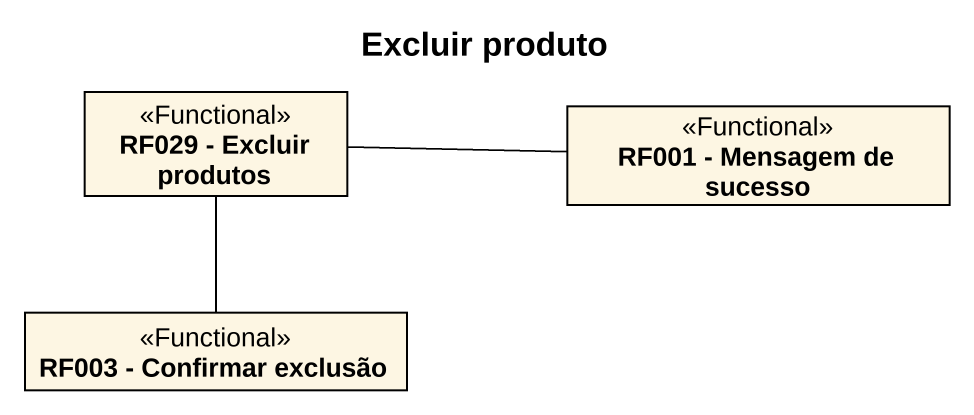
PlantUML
@startuml
title Excluir produto
hide circle
hide empty members
class "RF029 - Excluir produtos" as RF029_Excluir_produtos <<Functional>>
class "RF001 - Mensagem de sucesso" as RF001_Mensagem_de_sucesso <<Functional>>
class "RF003 - Confirmar exclusão" as RF003_Confirmar_exclusão <<Functional>>
RF029_Excluir_produtos -right- RF001_Mensagem_de_sucesso
RF029_Excluir_produtos -- RF003_Confirmar_exclusão
@enduml
